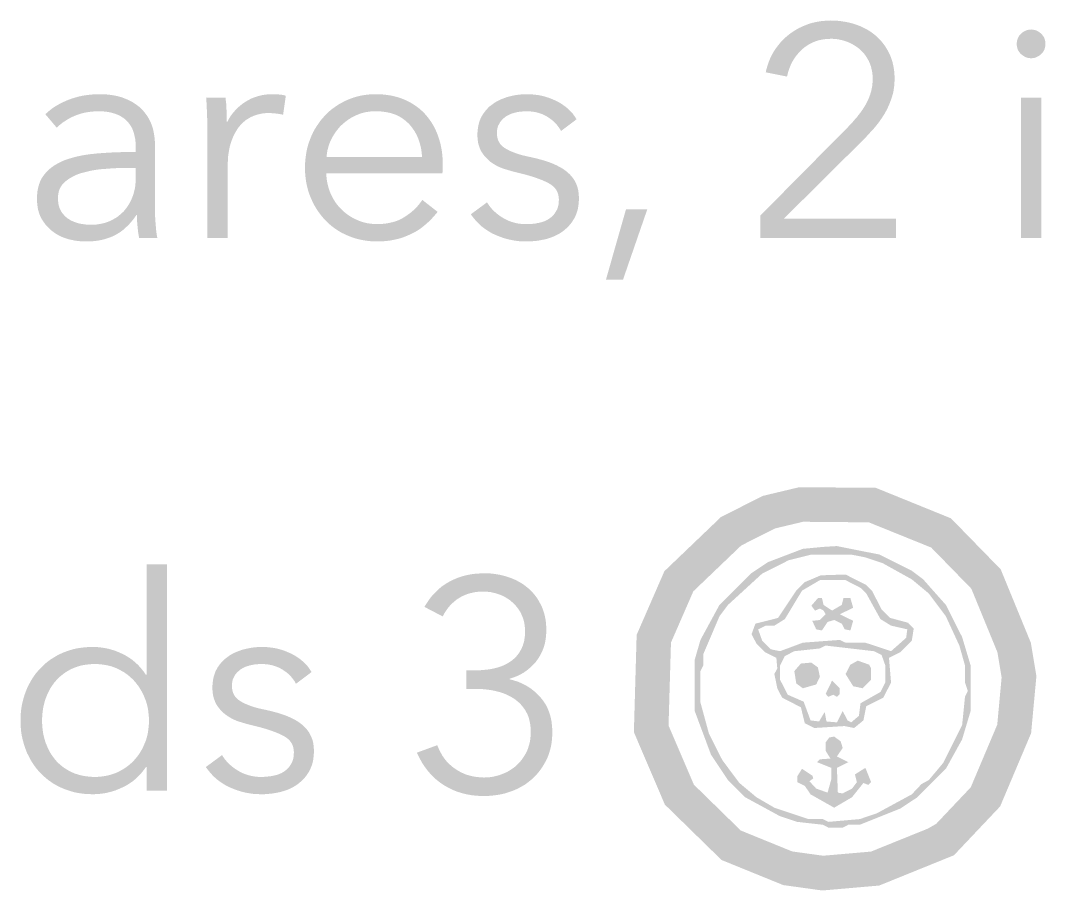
# Model space of a CAD drawing. Header units: millimetres. Extents: x 4 to 66.9, y 4 to 45.8.
# Drawn here: x 21.09 to 29.99, y 26.93 to 34.49 of the extents above; entities that cross this region are included whole.
import ezdxf

# ---------------------------------------------------------------- set-up
doc = ezdxf.new("R2010")
doc.units = ezdxf.units.MM
doc.layers.add('RASTER', color=7, linetype='Continuous')

msp = doc.modelspace()

# ---------------------------------------------------------------- hatches: boundary and pattern name
at = {"layer": 'RASTER'}
for points in [[(28.692, 32.6), (27.515, 32.6), (27.515, 32.795), (28.269, 33.557), (28.279, 33.567), (28.289, 33.578), (28.3, 33.589), (28.31, 33.6), (28.32, 33.611), (28.33, 33.623), (28.34, 33.635), (28.351, 33.646), (28.36, 33.659), (28.37, 33.671), (28.379, 33.683), (28.389, 33.696), (28.397, 33.708), (28.406, 33.721), (28.414, 33.734), (28.422, 33.747), (28.43, 33.76), (28.437, 33.773), (28.444, 33.787), (28.45, 33.8), (28.456, 33.814), (28.461, 33.828), (28.467, 33.843), (28.471, 33.857), (28.476, 33.872), (28.479, 33.887), (28.482, 33.902), (28.485, 33.917), (28.487, 33.932), (28.488, 33.947), (28.489, 33.962), (28.49, 33.978), (28.489, 33.998), (28.488, 34.017), (28.486, 34.036), (28.482, 34.055), (28.478, 34.073), (28.474, 34.09), (28.468, 34.107), (28.461, 34.124), (28.454, 34.14), (28.445, 34.155), (28.436, 34.17), (28.427, 34.184), (28.417, 34.197), (28.406, 34.21), (28.394, 34.222), (28.382, 34.234), (28.369, 34.245), (28.355, 34.256), (28.341, 34.265), (28.327, 34.274), (28.312, 34.283), (28.297, 34.291), (28.281, 34.298), (28.265, 34.304), (28.248, 34.31), (28.231, 34.315), (28.214, 34.319), (28.197, 34.323), (28.179, 34.326), (28.162, 34.327), (28.144, 34.329), (28.126, 34.329), (28.089, 34.328), (28.054, 34.323), (28.021, 34.316), (27.989, 34.306), (27.959, 34.293), (27.93, 34.277), (27.902, 34.258), (27.876, 34.237), (27.852, 34.213), (27.83, 34.187), (27.81, 34.16), (27.793, 34.132), (27.778, 34.102), (27.765, 34.07), (27.754, 34.036), (27.746, 34.001), (27.561, 34.038), (27.566, 34.062), (27.573, 34.085), (27.58, 34.108), (27.588, 34.131), (27.597, 34.153), (27.607, 34.175), (27.618, 34.196), (27.63, 34.217), (27.643, 34.238), (27.657, 34.257), (27.672, 34.276), (27.687, 34.295), (27.703, 34.312), (27.72, 34.329), (27.737, 34.345), (27.755, 34.36), (27.774, 34.375), (27.793, 34.388), (27.813, 34.401), (27.834, 34.414), (27.855, 34.425), (27.877, 34.435), (27.9, 34.445), (27.923, 34.454), (27.946, 34.462), (27.971, 34.469), (27.995, 34.474), (28.02, 34.479), (28.046, 34.483), (28.072, 34.485), (28.099, 34.487), (28.126, 34.488), (28.153, 34.487), (28.181, 34.486), (28.208, 34.483), (28.234, 34.479), (28.261, 34.475), (28.287, 34.469), (28.312, 34.463), (28.338, 34.455), (28.362, 34.446), (28.386, 34.437), (28.409, 34.426), (28.431, 34.415), (28.453, 34.402), (28.474, 34.389), (28.494, 34.374), (28.513, 34.359), (28.531, 34.342), (28.549, 34.325), (28.565, 34.307), (28.581, 34.287), (28.596, 34.267), (28.609, 34.246), (28.622, 34.224), (28.634, 34.2), (28.645, 34.176), (28.654, 34.151), (28.662, 34.125), (28.668, 34.098), (28.673, 34.07), (28.677, 34.041), (28.679, 34.011), (28.679, 33.981), (28.679, 33.959), (28.678, 33.937), (28.676, 33.916), (28.673, 33.895), (28.67, 33.875), (28.666, 33.855), (28.66, 33.836), (28.655, 33.817), (28.648, 33.798), (28.641, 33.78), (28.634, 33.761), (28.626, 33.743), (28.618, 33.726), (28.609, 33.708), (28.6, 33.691), (28.59, 33.674), (28.579, 33.657), (28.569, 33.64), (28.557, 33.624), (28.546, 33.608), (28.534, 33.592), (28.521, 33.576), (28.508, 33.56), (28.495, 33.545), (28.481, 33.53), (28.467, 33.515), (28.453, 33.499), (28.439, 33.484), (28.425, 33.469), (28.41, 33.454), (28.395, 33.439), (28.38, 33.424), (27.717, 32.766), (28.692, 32.766)], [(22.712, 33.549), (22.712, 33.562), (22.712, 33.575), (22.712, 33.59), (22.712, 33.606), (22.711, 33.622), (22.711, 33.639), (22.71, 33.657), (22.71, 33.676), (22.709, 33.696), (22.708, 33.714), (22.707, 33.733), (22.707, 33.751), (22.706, 33.768), (22.704, 33.785), (22.703, 33.801), (22.702, 33.817), (22.871, 33.817), (22.872, 33.804), (22.873, 33.791), (22.875, 33.778), (22.876, 33.765), (22.876, 33.751), (22.877, 33.737), (22.878, 33.722), (22.879, 33.708), (22.879, 33.693), (22.88, 33.679), (22.88, 33.666), (22.881, 33.653), (22.881, 33.641), (22.881, 33.63), (22.881, 33.619), (22.881, 33.609), (22.887, 33.609), (22.9, 33.635), (22.916, 33.66), (22.933, 33.683), (22.952, 33.705), (22.972, 33.726), (22.994, 33.746), (23.017, 33.764), (23.043, 33.782), (23.069, 33.797), (23.096, 33.811), (23.124, 33.822), (23.153, 33.831), (23.183, 33.839), (23.213, 33.844), (23.245, 33.847), (23.277, 33.848), (23.285, 33.848), (23.293, 33.848), (23.301, 33.848), (23.309, 33.847), (23.316, 33.847), (23.324, 33.847), (23.331, 33.846), (23.338, 33.845), (23.345, 33.845), (23.351, 33.844), (23.358, 33.843), (23.365, 33.842), (23.372, 33.84), (23.379, 33.839), (23.386, 33.837), (23.394, 33.835), (23.37, 33.669), (23.366, 33.67), (23.361, 33.671), (23.356, 33.673), (23.349, 33.674), (23.343, 33.675), (23.335, 33.676), (23.327, 33.678), (23.318, 33.679), (23.309, 33.68), (23.3, 33.681), (23.291, 33.682), (23.282, 33.683), (23.273, 33.683), (23.264, 33.684), (23.255, 33.684), (23.245, 33.684), (23.228, 33.684), (23.211, 33.683), (23.193, 33.681), (23.177, 33.678), (23.16, 33.674), (23.143, 33.67), (23.127, 33.664), (23.11, 33.658), (23.094, 33.651), (23.079, 33.643), (23.064, 33.634), (23.049, 33.625), (23.036, 33.614), (23.022, 33.602), (23.009, 33.59), (22.997, 33.576), (22.985, 33.562), (22.974, 33.546), (22.964, 33.53), (22.954, 33.513), (22.944, 33.494), (22.935, 33.475), (22.927, 33.455), (22.919, 33.433), (22.912, 33.411), (22.906, 33.388), (22.901, 33.363), (22.897, 33.337), (22.893, 33.311), (22.891, 33.283), (22.89, 33.254), (22.889, 33.224), (22.889, 32.6), (22.712, 32.6), (22.712, 33.549)], [(25.783, 33.528), (25.773, 33.547), (25.761, 33.564), (25.748, 33.581), (25.734, 33.597), (25.719, 33.612), (25.702, 33.626), (25.684, 33.639), (25.665, 33.652), (25.645, 33.663), (25.624, 33.673), (25.602, 33.681), (25.58, 33.688), (25.557, 33.693), (25.533, 33.697), (25.509, 33.699), (25.484, 33.7), (25.472, 33.7), (25.461, 33.699), (25.449, 33.698), (25.437, 33.697), (25.426, 33.696), (25.414, 33.694), (25.402, 33.692), (25.39, 33.689), (25.379, 33.687), (25.368, 33.683), (25.357, 33.68), (25.346, 33.676), (25.336, 33.671), (25.326, 33.666), (25.316, 33.661), (25.307, 33.656), (25.298, 33.65), (25.29, 33.643), (25.282, 33.636), (25.274, 33.629), (25.267, 33.621), (25.261, 33.613), (25.254, 33.605), (25.249, 33.596), (25.244, 33.586), (25.239, 33.577), (25.235, 33.567), (25.232, 33.556), (25.23, 33.545), (25.228, 33.534), (25.227, 33.522), (25.227, 33.51), (25.228, 33.489), (25.231, 33.47), (25.236, 33.451), (25.244, 33.434), (25.254, 33.418), (25.266, 33.404), (25.28, 33.391), (25.297, 33.379), (25.316, 33.368), (25.337, 33.357), (25.361, 33.347), (25.387, 33.337), (25.416, 33.327), (25.447, 33.318), (25.481, 33.31), (25.518, 33.302), (25.57, 33.29), (25.619, 33.277), (25.664, 33.263), (25.705, 33.248), (25.743, 33.231), (25.778, 33.213), (25.809, 33.194), (25.836, 33.173), (25.86, 33.151), (25.881, 33.127), (25.899, 33.102), (25.913, 33.074), (25.925, 33.045), (25.933, 33.014), (25.937, 32.981), (25.939, 32.946), (25.938, 32.92), (25.936, 32.896), (25.933, 32.872), (25.929, 32.85), (25.923, 32.828), (25.916, 32.808), (25.908, 32.789), (25.899, 32.77), (25.888, 32.753), (25.877, 32.736), (25.865, 32.72), (25.852, 32.705), (25.839, 32.691), (25.824, 32.678), (25.809, 32.665), (25.793, 32.653), (25.777, 32.642), (25.76, 32.632), (25.742, 32.623), (25.724, 32.614), (25.706, 32.607), (25.686, 32.6), (25.667, 32.594), (25.647, 32.588), (25.626, 32.584), (25.605, 32.58), (25.585, 32.576), (25.564, 32.574), (25.544, 32.572), (25.523, 32.57), (25.502, 32.569), (25.481, 32.569), (25.447, 32.57), (25.413, 32.572), (25.379, 32.577), (25.346, 32.583), (25.312, 32.591), (25.279, 32.601), (25.246, 32.613), (25.214, 32.626), (25.182, 32.641), (25.152, 32.659), (25.123, 32.678), (25.095, 32.699), (25.069, 32.723), (25.045, 32.748), (25.022, 32.776), (25, 32.805), (25.141, 32.909), (25.153, 32.89), (25.167, 32.871), (25.182, 32.853), (25.199, 32.835), (25.217, 32.819), (25.236, 32.803), (25.257, 32.788), (25.279, 32.774), (25.302, 32.761), (25.325, 32.75), (25.349, 32.741), (25.374, 32.733), (25.399, 32.727), (25.425, 32.723), (25.452, 32.72), (25.479, 32.72), (25.493, 32.72), (25.507, 32.72), (25.521, 32.721), (25.535, 32.722), (25.548, 32.724), (25.562, 32.725), (25.575, 32.728), (25.588, 32.73), (25.601, 32.733), (25.613, 32.736), (25.625, 32.74), (25.637, 32.744), (25.648, 32.749), (25.659, 32.754), (25.669, 32.76), (25.679, 32.766), (25.689, 32.773), (25.698, 32.78), (25.706, 32.788), (25.714, 32.796), (25.722, 32.804), (25.729, 32.813), (25.735, 32.823), (25.741, 32.833), (25.747, 32.843), (25.752, 32.854), (25.756, 32.866), (25.759, 32.878), (25.762, 32.891), (25.763, 32.904), (25.764, 32.918), (25.765, 32.933), (25.763, 32.956), (25.759, 32.978), (25.752, 32.998), (25.742, 33.017), (25.729, 33.034), (25.713, 33.05), (25.694, 33.064), (25.673, 33.077), (25.648, 33.089), (25.621, 33.101), (25.592, 33.112), (25.56, 33.124), (25.525, 33.135), (25.488, 33.146), (25.448, 33.156), (25.406, 33.167), (25.392, 33.17), (25.378, 33.174), (25.364, 33.177), (25.35, 33.181), (25.335, 33.186), (25.32, 33.19), (25.305, 33.195), (25.29, 33.199), (25.275, 33.204), (25.26, 33.21), (25.246, 33.216), (25.231, 33.223), (25.217, 33.231), (25.204, 33.239), (25.19, 33.247), (25.177, 33.256), (25.164, 33.266), (25.152, 33.277), (25.141, 33.288), (25.13, 33.299), (25.119, 33.311), (25.109, 33.324), (25.1, 33.337), (25.091, 33.351), (25.083, 33.366), (25.077, 33.382), (25.071, 33.398), (25.066, 33.416), (25.062, 33.434), (25.06, 33.453), (25.058, 33.473), (25.058, 33.494), (25.058, 33.517), (25.06, 33.539), (25.063, 33.561), (25.067, 33.581), (25.072, 33.601), (25.078, 33.619), (25.085, 33.637), (25.094, 33.654), (25.103, 33.671), (25.114, 33.686), (25.125, 33.701), (25.137, 33.715), (25.149, 33.728), (25.162, 33.741), (25.177, 33.752), (25.192, 33.763), (25.207, 33.774), (25.223, 33.784), (25.24, 33.793), (25.257, 33.801), (25.274, 33.808), (25.293, 33.815), (25.311, 33.822), (25.331, 33.827), (25.35, 33.832), (25.37, 33.836), (25.39, 33.84), (25.41, 33.843), (25.43, 33.845), (25.451, 33.847), (25.471, 33.848), (25.492, 33.848), (25.524, 33.847), (25.555, 33.844), (25.586, 33.84), (25.617, 33.834), (25.648, 33.826), (25.679, 33.816), (25.709, 33.804), (25.739, 33.791), (25.768, 33.776), (25.795, 33.759), (25.82, 33.741), (25.843, 33.722), (25.865, 33.701), (25.885, 33.679), (25.902, 33.655), (25.918, 33.63)], [(26.321, 32.236), (26.173, 32.236), (26.347, 32.847), (26.532, 32.847)], [(24.961, 28.845), (25.042, 28.845), (25.064, 28.845), (25.086, 28.846), (25.107, 28.848), (25.128, 28.85), (25.148, 28.852), (25.169, 28.855), (25.189, 28.859), (25.208, 28.863), (25.228, 28.868), (25.246, 28.874), (25.264, 28.88), (25.282, 28.887), (25.298, 28.895), (25.314, 28.903), (25.33, 28.912), (25.345, 28.922), (25.359, 28.932), (25.373, 28.944), (25.385, 28.956), (25.397, 28.968), (25.408, 28.982), (25.419, 28.996), (25.428, 29.011), (25.437, 29.027), (25.445, 29.044), (25.452, 29.061), (25.458, 29.08), (25.463, 29.099), (25.466, 29.119), (25.469, 29.139), (25.47, 29.161), (25.471, 29.183), (25.471, 29.202), (25.469, 29.221), (25.467, 29.24), (25.464, 29.258), (25.46, 29.275), (25.455, 29.292), (25.449, 29.309), (25.442, 29.325), (25.435, 29.341), (25.427, 29.356), (25.418, 29.37), (25.408, 29.384), (25.398, 29.397), (25.387, 29.41), (25.375, 29.422), (25.363, 29.434), (25.35, 29.445), (25.337, 29.456), (25.323, 29.465), (25.309, 29.474), (25.294, 29.483), (25.278, 29.491), (25.262, 29.498), (25.246, 29.504), (25.229, 29.51), (25.213, 29.515), (25.195, 29.519), (25.178, 29.523), (25.161, 29.526), (25.143, 29.527), (25.125, 29.529), (25.107, 29.529), (25.078, 29.528), (25.05, 29.526), (25.023, 29.521), (24.997, 29.515), (24.971, 29.508), (24.947, 29.498), (24.923, 29.487), (24.9, 29.474), (24.878, 29.46), (24.858, 29.444), (24.838, 29.426), (24.819, 29.407), (24.802, 29.386), (24.785, 29.363), (24.77, 29.339), (24.756, 29.313), (24.597, 29.396), (24.62, 29.432), (24.643, 29.466), (24.668, 29.497), (24.695, 29.525), (24.723, 29.552), (24.752, 29.576), (24.783, 29.597), (24.816, 29.616), (24.85, 29.633), (24.884, 29.647), (24.92, 29.66), (24.958, 29.67), (24.996, 29.678), (25.035, 29.683), (25.076, 29.686), (25.117, 29.688), (25.145, 29.687), (25.171, 29.686), (25.198, 29.683), (25.224, 29.679), (25.249, 29.675), (25.275, 29.669), (25.3, 29.663), (25.324, 29.655), (25.348, 29.647), (25.371, 29.637), (25.394, 29.627), (25.416, 29.615), (25.437, 29.603), (25.457, 29.59), (25.477, 29.575), (25.496, 29.56), (25.514, 29.544), (25.531, 29.527), (25.547, 29.509), (25.562, 29.49), (25.576, 29.471), (25.589, 29.45), (25.601, 29.428), (25.613, 29.405), (25.623, 29.382), (25.631, 29.358), (25.639, 29.332), (25.645, 29.306), (25.65, 29.279), (25.653, 29.252), (25.655, 29.223), (25.656, 29.194), (25.654, 29.153), (25.65, 29.115), (25.643, 29.078), (25.633, 29.043), (25.62, 29.01), (25.604, 28.978), (25.586, 28.948), (25.565, 28.919), (25.541, 28.893), (25.516, 28.869), (25.49, 28.847), (25.462, 28.827), (25.433, 28.81), (25.402, 28.795), (25.37, 28.783), (25.336, 28.772), (25.336, 28.767), (25.375, 28.757), (25.412, 28.745), (25.447, 28.73), (25.481, 28.712), (25.514, 28.692), (25.544, 28.669), (25.574, 28.643), (25.601, 28.615), (25.626, 28.584), (25.648, 28.552), (25.666, 28.517), (25.681, 28.48), (25.693, 28.44), (25.701, 28.399), (25.706, 28.355), (25.708, 28.31), (25.707, 28.277), (25.705, 28.245), (25.701, 28.214), (25.696, 28.184), (25.689, 28.156), (25.681, 28.128), (25.671, 28.1), (25.66, 28.074), (25.647, 28.049), (25.633, 28.025), (25.619, 28.002), (25.603, 27.979), (25.587, 27.958), (25.569, 27.938), (25.55, 27.918), (25.531, 27.9), (25.51, 27.883), (25.489, 27.866), (25.467, 27.851), (25.443, 27.837), (25.419, 27.824), (25.395, 27.812), (25.369, 27.801), (25.342, 27.791), (25.315, 27.782), (25.288, 27.774), (25.26, 27.768), (25.231, 27.763), (25.203, 27.759), (25.174, 27.756), (25.145, 27.754), (25.115, 27.753), (25.065, 27.755), (25.017, 27.759), (24.97, 27.767), (24.925, 27.778), (24.882, 27.791), (24.84, 27.808), (24.8, 27.828), (24.761, 27.851), (24.725, 27.876), (24.69, 27.905), (24.658, 27.936), (24.629, 27.969), (24.601, 28.006), (24.576, 28.044), (24.553, 28.086), (24.532, 28.13), (24.709, 28.195), (24.722, 28.163), (24.737, 28.133), (24.753, 28.104), (24.772, 28.077), (24.792, 28.052), (24.815, 28.029), (24.839, 28.008), (24.865, 27.989), (24.893, 27.971), (24.922, 27.956), (24.951, 27.943), (24.982, 27.933), (25.014, 27.925), (25.047, 27.919), (25.08, 27.916), (25.115, 27.914), (25.134, 27.915), (25.154, 27.916), (25.173, 27.918), (25.192, 27.921), (25.211, 27.925), (25.23, 27.93), (25.248, 27.935), (25.267, 27.942), (25.285, 27.949), (25.303, 27.957), (25.32, 27.965), (25.336, 27.975), (25.352, 27.985), (25.368, 27.996), (25.383, 28.007), (25.397, 28.02), (25.411, 28.033), (25.423, 28.046), (25.436, 28.061), (25.447, 28.076), (25.458, 28.092), (25.468, 28.108), (25.478, 28.125), (25.487, 28.143), (25.495, 28.162), (25.501, 28.181), (25.507, 28.201), (25.512, 28.221), (25.516, 28.242), (25.518, 28.264), (25.52, 28.287), (25.52, 28.31), (25.52, 28.335), (25.518, 28.36), (25.515, 28.383), (25.51, 28.405), (25.505, 28.427), (25.498, 28.447), (25.49, 28.467), (25.48, 28.485), (25.47, 28.503), (25.458, 28.519), (25.446, 28.535), (25.433, 28.55), (25.419, 28.564), (25.404, 28.577), (25.389, 28.589), (25.372, 28.601), (25.355, 28.611), (25.337, 28.621), (25.319, 28.63), (25.3, 28.639), (25.281, 28.646), (25.261, 28.653), (25.24, 28.659), (25.219, 28.664), (25.197, 28.669), (25.176, 28.673), (25.154, 28.676), (25.132, 28.679), (25.11, 28.681), (25.087, 28.683), (25.065, 28.684), (25.042, 28.684), (24.961, 28.684)], [(23.482, 28.728), (23.472, 28.747), (23.46, 28.764), (23.447, 28.781), (23.433, 28.797), (23.418, 28.812), (23.401, 28.826), (23.383, 28.839), (23.364, 28.852), (23.344, 28.863), (23.323, 28.873), (23.301, 28.881), (23.279, 28.888), (23.256, 28.893), (23.232, 28.897), (23.208, 28.899), (23.183, 28.9), (23.171, 28.9), (23.16, 28.899), (23.148, 28.898), (23.136, 28.897), (23.124, 28.896), (23.113, 28.894), (23.101, 28.892), (23.089, 28.889), (23.078, 28.887), (23.067, 28.883), (23.056, 28.88), (23.045, 28.876), (23.035, 28.871), (23.025, 28.866), (23.015, 28.861), (23.006, 28.856), (22.997, 28.85), (22.989, 28.843), (22.981, 28.836), (22.973, 28.829), (22.966, 28.821), (22.96, 28.813), (22.953, 28.805), (22.948, 28.796), (22.943, 28.786), (22.938, 28.777), (22.934, 28.767), (22.931, 28.756), (22.929, 28.745), (22.927, 28.734), (22.926, 28.722), (22.926, 28.71), (22.927, 28.689), (22.93, 28.67), (22.935, 28.651), (22.943, 28.634), (22.953, 28.618), (22.965, 28.604), (22.979, 28.591), (22.996, 28.579), (23.015, 28.568), (23.036, 28.557), (23.06, 28.547), (23.086, 28.537), (23.115, 28.527), (23.146, 28.518), (23.18, 28.51), (23.217, 28.502), (23.269, 28.49), (23.318, 28.477), (23.363, 28.463), (23.404, 28.448), (23.442, 28.431), (23.477, 28.413), (23.508, 28.394), (23.535, 28.373), (23.559, 28.351), (23.58, 28.327), (23.598, 28.302), (23.612, 28.274), (23.624, 28.245), (23.632, 28.214), (23.636, 28.181), (23.638, 28.146), (23.637, 28.12), (23.635, 28.096), (23.632, 28.072), (23.628, 28.05), (23.622, 28.028), (23.615, 28.008), (23.607, 27.989), (23.598, 27.97), (23.587, 27.953), (23.576, 27.936), (23.564, 27.92), (23.551, 27.905), (23.538, 27.891), (23.523, 27.878), (23.508, 27.865), (23.492, 27.853), (23.476, 27.842), (23.459, 27.832), (23.441, 27.823), (23.423, 27.814), (23.405, 27.807), (23.385, 27.8), (23.366, 27.794), (23.346, 27.788), (23.325, 27.784), (23.304, 27.78), (23.284, 27.776), (23.263, 27.774), (23.243, 27.772), (23.222, 27.77), (23.201, 27.769), (23.18, 27.769), (23.146, 27.77), (23.112, 27.772), (23.078, 27.777), (23.045, 27.783), (23.011, 27.791), (22.978, 27.801), (22.945, 27.813), (22.913, 27.826), (22.881, 27.841), (22.851, 27.859), (22.822, 27.878), (22.794, 27.899), (22.768, 27.923), (22.744, 27.948), (22.721, 27.976), (22.699, 28.005), (22.84, 28.109), (22.852, 28.09), (22.866, 28.071), (22.881, 28.053), (22.898, 28.035), (22.916, 28.019), (22.935, 28.003), (22.956, 27.988), (22.978, 27.974), (23.001, 27.961), (23.024, 27.95), (23.048, 27.941), (23.073, 27.933), (23.098, 27.927), (23.124, 27.923), (23.151, 27.92), (23.178, 27.92), (23.192, 27.92), (23.206, 27.92), (23.22, 27.921), (23.234, 27.922), (23.247, 27.924), (23.261, 27.925), (23.274, 27.928), (23.287, 27.93), (23.3, 27.933), (23.312, 27.936), (23.324, 27.94), (23.336, 27.944), (23.347, 27.949), (23.358, 27.954), (23.368, 27.96), (23.378, 27.966), (23.388, 27.973), (23.397, 27.98), (23.405, 27.988), (23.413, 27.996), (23.421, 28.004), (23.428, 28.013), (23.434, 28.023), (23.44, 28.033), (23.446, 28.043), (23.451, 28.054), (23.455, 28.066), (23.458, 28.078), (23.461, 28.091), (23.462, 28.104), (23.463, 28.118), (23.464, 28.133), (23.462, 28.156), (23.458, 28.178), (23.451, 28.198), (23.441, 28.217), (23.428, 28.234), (23.412, 28.25), (23.393, 28.264), (23.372, 28.277), (23.347, 28.289), (23.32, 28.301), (23.291, 28.312), (23.259, 28.324), (23.224, 28.335), (23.187, 28.346), (23.147, 28.356), (23.105, 28.367), (23.091, 28.37), (23.077, 28.374), (23.063, 28.377), (23.049, 28.381), (23.034, 28.386), (23.019, 28.39), (23.004, 28.395), (22.989, 28.399), (22.974, 28.404), (22.959, 28.41), (22.945, 28.416), (22.93, 28.423), (22.916, 28.431), (22.903, 28.439), (22.889, 28.447), (22.876, 28.457), (22.863, 28.466), (22.851, 28.477), (22.84, 28.488), (22.829, 28.499), (22.818, 28.511), (22.808, 28.524), (22.799, 28.537), (22.79, 28.551), (22.782, 28.566), (22.776, 28.582), (22.77, 28.598), (22.765, 28.616), (22.761, 28.634), (22.759, 28.653), (22.757, 28.673), (22.757, 28.694), (22.757, 28.717), (22.759, 28.739), (22.762, 28.761), (22.766, 28.781), (22.771, 28.801), (22.777, 28.819), (22.784, 28.837), (22.793, 28.854), (22.802, 28.871), (22.813, 28.886), (22.824, 28.901), (22.836, 28.915), (22.848, 28.928), (22.861, 28.941), (22.876, 28.952), (22.891, 28.963), (22.906, 28.974), (22.922, 28.984), (22.939, 28.993), (22.956, 29.001), (22.973, 29.008), (22.992, 29.015), (23.01, 29.022), (23.03, 29.027), (23.049, 29.032), (23.069, 29.036), (23.089, 29.04), (23.109, 29.043), (23.129, 29.045), (23.15, 29.047), (23.17, 29.048), (23.191, 29.048), (23.223, 29.047), (23.254, 29.044), (23.285, 29.04), (23.316, 29.034), (23.347, 29.026), (23.378, 29.016), (23.408, 29.004), (23.438, 28.991), (23.467, 28.976), (23.494, 28.959), (23.519, 28.941), (23.542, 28.922), (23.564, 28.901), (23.584, 28.879), (23.601, 28.855), (23.617, 28.83)]]:
    msp.add_hatch(color=7, dxfattribs=at).paths.add_polyline_path(points)
h = msp.add_hatch(color=7, dxfattribs=at)
h.paths.add_polyline_path([(29.953, 32.6), (29.777, 32.6), (29.777, 33.817), (29.953, 33.817)])
h.paths.add_polyline_path([(29.99, 34.285), (29.989, 34.271), (29.987, 34.259), (29.984, 34.247), (29.98, 34.235), (29.975, 34.224), (29.968, 34.214), (29.96, 34.204), (29.951, 34.195), (29.941, 34.187), (29.931, 34.18), (29.92, 34.174), (29.91, 34.169), (29.899, 34.165), (29.888, 34.162), (29.877, 34.161), (29.865, 34.16), (29.853, 34.161), (29.842, 34.162), (29.831, 34.165), (29.82, 34.169), (29.81, 34.174), (29.799, 34.18), (29.789, 34.187), (29.779, 34.195), (29.77, 34.204), (29.762, 34.214), (29.755, 34.224), (29.75, 34.235), (29.746, 34.247), (29.743, 34.259), (29.741, 34.271), (29.74, 34.285), (29.741, 34.298), (29.743, 34.311), (29.746, 34.323), (29.75, 34.335), (29.755, 34.345), (29.762, 34.356), (29.77, 34.365), (29.779, 34.375), (29.789, 34.383), (29.799, 34.39), (29.81, 34.396), (29.82, 34.401), (29.831, 34.405), (29.842, 34.407), (29.853, 34.409), (29.865, 34.41), (29.877, 34.409), (29.888, 34.407), (29.899, 34.405), (29.91, 34.401), (29.92, 34.396), (29.931, 34.39), (29.941, 34.383), (29.951, 34.375), (29.96, 34.365), (29.968, 34.356), (29.975, 34.345), (29.98, 34.335), (29.984, 34.323), (29.987, 34.311), (29.989, 34.298), (29.99, 34.285)])
h = msp.add_hatch(color=7, dxfattribs=at)
h.paths.add_polyline_path([(22.091, 33.385), (22.09, 33.424), (22.086, 33.459), (22.079, 33.493), (22.07, 33.524), (22.059, 33.552), (22.044, 33.578), (22.027, 33.601), (22.008, 33.622), (21.986, 33.64), (21.961, 33.656), (21.935, 33.669), (21.906, 33.68), (21.874, 33.689), (21.841, 33.695), (21.804, 33.699), (21.766, 33.7), (21.739, 33.699), (21.712, 33.697), (21.686, 33.694), (21.661, 33.69), (21.636, 33.685), (21.611, 33.678), (21.587, 33.67), (21.563, 33.661), (21.54, 33.651), (21.518, 33.64), (21.497, 33.628), (21.477, 33.615), (21.457, 33.602), (21.439, 33.588), (21.421, 33.573), (21.405, 33.557), (21.306, 33.674), (21.325, 33.692), (21.347, 33.71), (21.369, 33.727), (21.393, 33.743), (21.419, 33.758), (21.446, 33.772), (21.475, 33.786), (21.505, 33.799), (21.536, 33.81), (21.568, 33.82), (21.602, 33.829), (21.636, 33.836), (21.672, 33.841), (21.708, 33.845), (21.746, 33.847), (21.784, 33.848), (21.809, 33.848), (21.833, 33.846), (21.856, 33.844), (21.88, 33.841), (21.903, 33.837), (21.925, 33.833), (21.947, 33.827), (21.969, 33.821), (21.99, 33.813), (22.01, 33.805), (22.03, 33.796), (22.049, 33.787), (22.068, 33.776), (22.086, 33.764), (22.103, 33.752), (22.12, 33.739), (22.135, 33.725), (22.15, 33.71), (22.164, 33.694), (22.177, 33.677), (22.19, 33.659), (22.201, 33.641), (22.211, 33.621), (22.221, 33.601), (22.23, 33.58), (22.237, 33.558), (22.243, 33.535), (22.248, 33.511), (22.252, 33.486), (22.255, 33.46), (22.257, 33.434), (22.257, 33.406), (22.257, 32.873), (22.257, 32.855), (22.258, 32.838), (22.258, 32.82), (22.259, 32.802), (22.259, 32.783), (22.26, 32.765), (22.261, 32.746), (22.263, 32.727), (22.264, 32.709), (22.266, 32.691), (22.267, 32.674), (22.269, 32.658), (22.271, 32.642), (22.273, 32.627), (22.276, 32.613), (22.278, 32.6), (22.12, 32.6), (22.118, 32.611), (22.116, 32.623), (22.114, 32.634), (22.112, 32.646), (22.111, 32.658), (22.109, 32.671), (22.108, 32.683), (22.107, 32.696), (22.105, 32.709), (22.104, 32.722), (22.103, 32.735), (22.103, 32.748), (22.102, 32.76), (22.102, 32.773), (22.101, 32.785), (22.101, 32.798), (22.096, 32.798), (22.075, 32.768), (22.053, 32.741), (22.031, 32.716), (22.007, 32.693), (21.984, 32.672), (21.959, 32.653), (21.934, 32.637), (21.908, 32.622), (21.881, 32.61), (21.852, 32.599), (21.823, 32.59), (21.792, 32.582), (21.759, 32.576), (21.726, 32.572), (21.691, 32.57), (21.654, 32.569), (21.637, 32.569), (21.619, 32.57), (21.601, 32.572), (21.583, 32.574), (21.565, 32.576), (21.547, 32.58), (21.528, 32.584), (21.51, 32.588), (21.492, 32.594), (21.474, 32.6), (21.456, 32.606), (21.439, 32.614), (21.422, 32.622), (21.406, 32.631), (21.39, 32.641), (21.375, 32.652), (21.36, 32.663), (21.345, 32.676), (21.332, 32.689), (21.319, 32.703), (21.306, 32.717), (21.295, 32.733), (21.284, 32.749), (21.273, 32.766), (21.264, 32.784), (21.256, 32.803), (21.249, 32.823), (21.243, 32.844), (21.239, 32.866), (21.236, 32.889), (21.234, 32.913), (21.233, 32.938), (21.234, 32.972), (21.237, 33.005), (21.243, 33.035), (21.251, 33.064), (21.261, 33.091), (21.273, 33.116), (21.288, 33.139), (21.305, 33.16), (21.323, 33.18), (21.343, 33.199), (21.365, 33.216), (21.388, 33.232), (21.413, 33.246), (21.439, 33.26), (21.466, 33.272), (21.496, 33.283), (21.526, 33.292), (21.558, 33.301), (21.59, 33.309), (21.624, 33.316), (21.659, 33.322), (21.695, 33.327), (21.732, 33.331), (21.77, 33.335), (21.809, 33.337), (21.848, 33.34), (21.888, 33.342), (21.928, 33.343), (21.968, 33.345), (22.009, 33.345), (22.05, 33.346), (22.091, 33.346)])
h.paths.add_polyline_path([(22.039, 33.208), (22.012, 33.208), (21.984, 33.208), (21.957, 33.207), (21.929, 33.206), (21.902, 33.205), (21.874, 33.203), (21.847, 33.201), (21.819, 33.199), (21.792, 33.197), (21.765, 33.194), (21.739, 33.19), (21.714, 33.186), (21.689, 33.181), (21.665, 33.175), (21.642, 33.169), (21.619, 33.163), (21.597, 33.156), (21.576, 33.148), (21.556, 33.139), (21.538, 33.129), (21.52, 33.119), (21.503, 33.108), (21.487, 33.096), (21.472, 33.084), (21.459, 33.07), (21.447, 33.055), (21.437, 33.04), (21.429, 33.023), (21.423, 33.005), (21.419, 32.987), (21.416, 32.967), (21.415, 32.946), (21.415, 32.93), (21.417, 32.915), (21.418, 32.9), (21.421, 32.886), (21.425, 32.873), (21.429, 32.86), (21.434, 32.848), (21.44, 32.837), (21.446, 32.826), (21.453, 32.816), (21.461, 32.806), (21.469, 32.797), (21.477, 32.788), (21.486, 32.78), (21.496, 32.772), (21.506, 32.765), (21.517, 32.759), (21.527, 32.752), (21.538, 32.747), (21.55, 32.742), (21.562, 32.737), (21.574, 32.733), (21.586, 32.729), (21.598, 32.726), (21.611, 32.723), (21.624, 32.721), (21.637, 32.719), (21.649, 32.717), (21.662, 32.716), (21.675, 32.715), (21.688, 32.715), (21.701, 32.714), (21.724, 32.715), (21.747, 32.716), (21.768, 32.719), (21.789, 32.723), (21.81, 32.727), (21.83, 32.733), (21.849, 32.739), (21.867, 32.747), (21.885, 32.755), (21.902, 32.765), (21.919, 32.775), (21.934, 32.785), (21.949, 32.797), (21.963, 32.809), (21.977, 32.822), (21.99, 32.835), (22.002, 32.85), (22.013, 32.864), (22.023, 32.88), (22.033, 32.895), (22.042, 32.912), (22.051, 32.929), (22.058, 32.946), (22.065, 32.964), (22.071, 32.982), (22.076, 33.001), (22.081, 33.02), (22.085, 33.039), (22.087, 33.058), (22.089, 33.078), (22.091, 33.097), (22.091, 33.117), (22.091, 33.208)], flags=0)
h = msp.add_hatch(color=7, dxfattribs=at)
h.paths.add_polyline_path([(24.577, 33.302), (24.573, 33.344), (24.567, 33.384), (24.557, 33.422), (24.545, 33.459), (24.53, 33.494), (24.512, 33.526), (24.49, 33.558), (24.466, 33.587), (24.439, 33.613), (24.409, 33.636), (24.377, 33.656), (24.342, 33.672), (24.304, 33.684), (24.263, 33.693), (24.22, 33.698), (24.174, 33.7), (24.152, 33.699), (24.13, 33.698), (24.109, 33.695), (24.088, 33.692), (24.068, 33.687), (24.048, 33.682), (24.029, 33.675), (24.01, 33.667), (23.991, 33.659), (23.973, 33.65), (23.956, 33.64), (23.939, 33.629), (23.923, 33.618), (23.907, 33.605), (23.892, 33.593), (23.877, 33.579), (23.863, 33.565), (23.85, 33.55), (23.838, 33.535), (23.826, 33.519), (23.815, 33.503), (23.805, 33.486), (23.795, 33.469), (23.786, 33.451), (23.778, 33.434), (23.771, 33.415), (23.765, 33.397), (23.76, 33.378), (23.755, 33.36), (23.752, 33.341), (23.749, 33.321), (23.747, 33.302)], flags=0)
h.paths.add_polyline_path([(24.756, 33.245), (24.756, 33.24), (24.756, 33.236), (24.756, 33.231), (24.756, 33.226), (24.756, 33.221), (24.756, 33.216), (24.756, 33.211), (24.756, 33.206), (24.756, 33.201), (24.756, 33.195), (24.756, 33.19), (24.755, 33.184), (24.755, 33.179), (24.755, 33.173), (24.754, 33.167), (24.753, 33.162), (23.745, 33.162), (23.746, 33.139), (23.748, 33.117), (23.751, 33.095), (23.755, 33.073), (23.76, 33.052), (23.766, 33.031), (23.773, 33.01), (23.781, 32.99), (23.79, 32.97), (23.8, 32.951), (23.81, 32.932), (23.821, 32.915), (23.833, 32.897), (23.846, 32.881), (23.86, 32.865), (23.875, 32.85), (23.89, 32.835), (23.906, 32.821), (23.922, 32.808), (23.94, 32.796), (23.957, 32.784), (23.976, 32.774), (23.995, 32.764), (24.015, 32.755), (24.035, 32.746), (24.056, 32.739), (24.077, 32.733), (24.099, 32.728), (24.121, 32.725), (24.143, 32.722), (24.166, 32.72), (24.189, 32.72), (24.223, 32.721), (24.256, 32.724), (24.287, 32.729), (24.318, 32.736), (24.347, 32.744), (24.375, 32.755), (24.401, 32.768), (24.427, 32.783), (24.451, 32.8), (24.474, 32.816), (24.495, 32.834), (24.515, 32.852), (24.533, 32.871), (24.55, 32.89), (24.565, 32.91), (24.579, 32.93), (24.712, 32.826), (24.684, 32.793), (24.656, 32.762), (24.627, 32.734), (24.597, 32.708), (24.567, 32.684), (24.536, 32.663), (24.504, 32.645), (24.471, 32.629), (24.438, 32.615), (24.404, 32.602), (24.37, 32.592), (24.335, 32.584), (24.3, 32.577), (24.263, 32.573), (24.227, 32.57), (24.189, 32.569), (24.156, 32.57), (24.123, 32.572), (24.091, 32.576), (24.059, 32.581), (24.028, 32.588), (23.997, 32.596), (23.968, 32.606), (23.938, 32.617), (23.91, 32.63), (23.882, 32.643), (23.856, 32.658), (23.831, 32.674), (23.806, 32.692), (23.783, 32.71), (23.761, 32.73), (23.739, 32.751), (23.719, 32.773), (23.7, 32.796), (23.682, 32.82), (23.665, 32.844), (23.649, 32.87), (23.634, 32.897), (23.621, 32.925), (23.608, 32.954), (23.597, 32.983), (23.587, 33.013), (23.579, 33.044), (23.572, 33.076), (23.567, 33.108), (23.563, 33.141), (23.561, 33.174), (23.56, 33.208), (23.561, 33.243), (23.563, 33.276), (23.567, 33.309), (23.572, 33.341), (23.578, 33.373), (23.586, 33.403), (23.596, 33.434), (23.607, 33.463), (23.619, 33.492), (23.632, 33.52), (23.647, 33.547), (23.663, 33.572), (23.68, 33.597), (23.697, 33.621), (23.717, 33.644), (23.737, 33.666), (23.758, 33.687), (23.78, 33.707), (23.803, 33.725), (23.827, 33.742), (23.852, 33.759), (23.878, 33.773), (23.904, 33.787), (23.932, 33.8), (23.96, 33.811), (23.989, 33.821), (24.018, 33.829), (24.048, 33.836), (24.079, 33.841), (24.11, 33.845), (24.141, 33.847), (24.174, 33.848), (24.209, 33.847), (24.243, 33.845), (24.276, 33.841), (24.308, 33.836), (24.339, 33.829), (24.369, 33.821), (24.398, 33.811), (24.426, 33.8), (24.453, 33.787), (24.478, 33.774), (24.503, 33.759), (24.526, 33.743), (24.548, 33.727), (24.569, 33.709), (24.589, 33.69), (24.608, 33.67), (24.625, 33.649), (24.642, 33.627), (24.657, 33.605), (24.672, 33.581), (24.685, 33.557), (24.697, 33.532), (24.708, 33.506), (24.718, 33.479), (24.727, 33.451), (24.735, 33.423), (24.741, 33.395), (24.747, 33.366), (24.751, 33.336), (24.754, 33.306), (24.755, 33.276), (24.756, 33.245)])
h = msp.add_hatch(color=7, dxfattribs=at)
h.paths.add_polyline_path([(27.851, 30.435), (28.516, 30.43), (29.169, 30.165), (29.601, 29.722), (29.863, 29.084), (29.911, 28.794), (29.865, 28.299), (29.596, 27.663), (29.195, 27.239), (28.546, 26.976), (28.052, 26.933), (27.713, 26.98), (27.177, 27.198), (26.685, 27.679), (26.416, 28.308), (26.44, 29.153), (26.681, 29.706), (27.173, 30.177), (27.537, 30.36)])
h.paths.add_polyline_path([(27.885, 30.135), (27.641, 30.077), (27.348, 29.929), (26.932, 29.531), (26.738, 29.086), (26.717, 28.365), (26.937, 27.852), (27.344, 27.454), (27.791, 27.272), (28.06, 27.235), (28.475, 27.271), (29.022, 27.492), (29.341, 27.829), (29.571, 28.373), (29.609, 28.783), (29.573, 29.001), (29.346, 29.554), (28.998, 29.911), (28.456, 30.13), (27.885, 30.135)], flags=0)
h = msp.add_hatch(color=7, dxfattribs=at)
h.paths.add_polyline_path([(27.94, 30.238), (28.377, 30.246), (28.599, 30.196), (28.928, 30.055), (29.15, 29.907), (29.323, 29.734), (29.521, 29.438), (29.661, 29.06), (29.711, 28.813), (29.711, 28.591), (29.612, 28.146), (29.372, 27.719), (29.076, 27.422), (28.698, 27.232), (28.278, 27.133), (28.031, 27.133), (27.982, 27.158), (27.735, 27.183), (27.587, 27.232), (27.233, 27.422), (26.962, 27.669), (26.838, 27.842), (26.673, 28.171), (26.599, 28.467), (26.599, 28.862), (26.648, 29.109), (26.789, 29.463), (26.962, 29.71), (27.11, 29.858), (27.308, 30.006), (27.587, 30.147), (27.809, 30.221)])
h.paths.add_polyline_path([(28.155, 30.196), (28.105, 30.171), (27.908, 30.171), (27.587, 30.073), (27.357, 29.957), (27.085, 29.759), (26.912, 29.537), (26.772, 29.258), (26.697, 29.035), (26.673, 28.739), (26.648, 28.689), (26.673, 28.418), (26.747, 28.171), (26.888, 27.892), (27.011, 27.719), (27.258, 27.496), (27.611, 27.306), (27.858, 27.232), (28.056, 27.232), (28.105, 27.207), (28.204, 27.232), (28.402, 27.232), (28.723, 27.331), (29.101, 27.546), (29.323, 27.793), (29.538, 28.195), (29.612, 28.467), (29.612, 28.615), (29.637, 28.665), (29.612, 28.936), (29.513, 29.258), (29.348, 29.586), (29.284, 29.645), (29.249, 29.71), (29.027, 29.907), (28.673, 30.097), (28.426, 30.171)], flags=0)
h.paths.add_polyline_path([(28.063, 29.917), (28.179, 29.924), (28.55, 29.85), (28.829, 29.71), (28.928, 29.635), (29.125, 29.413), (29.266, 29.134), (29.34, 28.887), (29.34, 28.492), (29.266, 28.245), (29.125, 27.99), (28.878, 27.743), (28.73, 27.645), (28.377, 27.504), (28.278, 27.504), (28.229, 27.479), (28.105, 27.479), (28.056, 27.504), (27.834, 27.529), (27.685, 27.578), (27.382, 27.743), (27.233, 27.892), (27.085, 28.114), (26.944, 28.492), (26.944, 28.936), (26.994, 29.109), (27.159, 29.413), (27.431, 29.685), (27.579, 29.784), (27.883, 29.9)], flags=0)
h.paths.add_polyline_path([(27.957, 29.85), (27.76, 29.801), (27.53, 29.685), (27.233, 29.413), (27.159, 29.314), (27.019, 28.986), (27.019, 28.887), (26.994, 28.838), (26.994, 28.566), (27.068, 28.294), (27.184, 28.065), (27.332, 27.867), (27.48, 27.743), (27.636, 27.652), (27.932, 27.553), (28.056, 27.553), (28.105, 27.529), (28.377, 27.553), (28.525, 27.603), (28.829, 27.768), (28.913, 27.857), (28.977, 27.892), (29.101, 28.04), (29.266, 28.368), (29.291, 28.615), (29.316, 28.665), (29.291, 28.739), (29.291, 28.887), (29.242, 29.06), (29.125, 29.314), (28.977, 29.512), (28.829, 29.635), (28.575, 29.776), (28.426, 29.826), (28.303, 29.85)], flags=0)
h.paths.add_polyline_path([(28.039, 29.67), (28.254, 29.677), (28.434, 29.586), (28.483, 29.537), (28.567, 29.374), (28.641, 29.3), (28.797, 29.258), (28.846, 29.208), (28.829, 29.102), (28.73, 29.003), (28.631, 28.954), (28.649, 28.739), (28.582, 28.608), (28.434, 28.534), (28.409, 28.41), (28.328, 28.344), (28.246, 28.361), (27.982, 28.344), (27.9, 28.386), (27.866, 28.524), (27.703, 28.608), (27.661, 28.689), (27.636, 28.813), (27.661, 28.862), (27.653, 28.954), (27.555, 29.003), (27.48, 29.077), (27.438, 29.159), (27.471, 29.25), (27.668, 29.3), (27.826, 29.537), (27.9, 29.611)], flags=0)
h.paths.add_polyline_path([(28.031, 29.628), (27.876, 29.537), (27.727, 29.29), (27.636, 29.233), (27.562, 29.233), (27.495, 29.201), (27.53, 29.102), (27.604, 29.028), (27.685, 29.011), (27.883, 29.085), (28.204, 29.109), (28.254, 29.085), (28.426, 29.085), (28.649, 29.011), (28.78, 29.127), (28.79, 29.201), (28.649, 29.233), (28.557, 29.29), (28.434, 29.512), (28.384, 29.561), (28.254, 29.628)], flags=0)
h.paths.add_polyline_path([(28.014, 29.472), (28.049, 29.472), (28.063, 29.413), (28.137, 29.364), (28.221, 29.413), (28.236, 29.472), (28.296, 29.472), (28.32, 29.388), (28.204, 29.332), (28.32, 29.275), (28.296, 29.191), (28.246, 29.201), (28.221, 29.25), (28.155, 29.282), (28.098, 29.265), (28.049, 29.191), (27.999, 29.201), (27.965, 29.275), (28.031, 29.282), (28.081, 29.332), (28.063, 29.364), (28.031, 29.381), (27.989, 29.364), (27.957, 29.406)], flags=0)
h.paths.add_polyline_path([(28.081, 29.06), (28.031, 29.035), (27.809, 29.011), (27.727, 28.969), (27.685, 28.887), (27.685, 28.764), (27.752, 28.633), (27.89, 28.573), (27.95, 28.41), (28.024, 28.401), (28.073, 28.484), (28.088, 28.401), (28.179, 28.393), (28.229, 28.492), (28.271, 28.41), (28.303, 28.393), (28.37, 28.45), (28.384, 28.559), (28.557, 28.657), (28.599, 28.739), (28.599, 28.887), (28.567, 28.978), (28.501, 29.011)], flags=0)
h.paths.add_polyline_path([(28.36, 28.929), (28.459, 28.894), (28.476, 28.862), (28.476, 28.764), (28.402, 28.689), (28.32, 28.707), (28.254, 28.813), (28.296, 28.894)], flags=0)
h.paths.add_polyline_path([(27.866, 28.904), (27.957, 28.912), (28.014, 28.87), (28.031, 28.788), (27.999, 28.722), (27.883, 28.689), (27.826, 28.731), (27.809, 28.838)], flags=0)
h.paths.add_polyline_path([(28.137, 28.756), (28.204, 28.689), (28.204, 28.64), (28.179, 28.615), (28.147, 28.633), (28.105, 28.615), (28.081, 28.64)], flags=0)
h.paths.add_polyline_path([(28.113, 28.262), (28.155, 28.27), (28.212, 28.228), (28.229, 28.171), (28.179, 28.097), (28.278, 28.047), (28.179, 27.998), (28.187, 27.783), (28.229, 27.776), (28.31, 27.818), (28.352, 27.874), (28.335, 27.941), (28.426, 27.998), (28.476, 27.874), (28.451, 27.85), (28.409, 27.867), (28.31, 27.743), (28.155, 27.652), (27.95, 27.768), (27.9, 27.842), (27.834, 27.874), (27.834, 27.924), (27.876, 27.99), (27.965, 27.931), (27.974, 27.907), (27.94, 27.882), (27.999, 27.818), (28.098, 27.783), (28.13, 27.899), (28.13, 27.998), (28.007, 28.047), (28.031, 28.072), (28.123, 28.079), (28.081, 28.146), (28.081, 28.22)], flags=0)
h = msp.add_hatch(color=7, dxfattribs=at)
h.paths.add_polyline_path([(22.179, 28.005), (22.159, 27.977), (22.137, 27.95), (22.114, 27.926), (22.09, 27.903), (22.064, 27.881), (22.036, 27.862), (22.007, 27.844), (21.977, 27.829), (21.945, 27.815), (21.914, 27.802), (21.882, 27.792), (21.85, 27.784), (21.818, 27.777), (21.785, 27.773), (21.752, 27.77), (21.719, 27.769), (21.684, 27.77), (21.649, 27.772), (21.616, 27.776), (21.583, 27.781), (21.551, 27.788), (21.52, 27.797), (21.49, 27.807), (21.461, 27.818), (21.432, 27.831), (21.405, 27.845), (21.378, 27.86), (21.353, 27.877), (21.329, 27.894), (21.306, 27.913), (21.284, 27.933), (21.263, 27.953), (21.243, 27.975), (21.224, 27.998), (21.207, 28.022), (21.19, 28.047), (21.175, 28.073), (21.161, 28.1), (21.147, 28.127), (21.136, 28.156), (21.125, 28.186), (21.116, 28.216), (21.108, 28.247), (21.101, 28.278), (21.096, 28.31), (21.093, 28.342), (21.091, 28.375), (21.09, 28.408), (21.091, 28.442), (21.093, 28.475), (21.096, 28.507), (21.101, 28.539), (21.108, 28.57), (21.116, 28.601), (21.125, 28.631), (21.136, 28.661), (21.147, 28.689), (21.161, 28.717), (21.175, 28.744), (21.19, 28.77), (21.207, 28.795), (21.224, 28.819), (21.243, 28.841), (21.263, 28.863), (21.284, 28.884), (21.306, 28.904), (21.329, 28.923), (21.353, 28.94), (21.378, 28.956), (21.405, 28.972), (21.432, 28.986), (21.461, 28.999), (21.49, 29.01), (21.52, 29.02), (21.551, 29.029), (21.583, 29.036), (21.616, 29.041), (21.649, 29.045), (21.684, 29.047), (21.719, 29.048), (21.752, 29.047), (21.785, 29.044), (21.818, 29.039), (21.85, 29.033), (21.882, 29.024), (21.914, 29.014), (21.945, 29.001), (21.977, 28.987), (22.007, 28.971), (22.036, 28.953), (22.064, 28.933), (22.09, 28.911), (22.114, 28.888), (22.137, 28.862), (22.159, 28.835), (22.179, 28.806), (22.185, 28.806), (22.185, 29.766), (22.361, 29.766), (22.361, 27.8), (22.185, 27.8), (22.185, 28.005)])
h.paths.add_polyline_path([(21.277, 28.408), (21.278, 28.383), (21.279, 28.358), (21.282, 28.334), (21.285, 28.31), (21.289, 28.286), (21.295, 28.263), (21.301, 28.24), (21.308, 28.217), (21.317, 28.195), (21.326, 28.174), (21.336, 28.153), (21.346, 28.133), (21.358, 28.114), (21.371, 28.096), (21.384, 28.078), (21.398, 28.061), (21.413, 28.045), (21.429, 28.03), (21.446, 28.016), (21.463, 28.002), (21.482, 27.99), (21.501, 27.978), (21.521, 27.967), (21.542, 27.957), (21.564, 27.948), (21.587, 27.941), (21.61, 27.934), (21.634, 27.929), (21.659, 27.925), (21.684, 27.922), (21.71, 27.92), (21.737, 27.92), (21.763, 27.92), (21.787, 27.922), (21.811, 27.925), (21.835, 27.929), (21.858, 27.934), (21.881, 27.941), (21.903, 27.948), (21.925, 27.957), (21.946, 27.967), (21.966, 27.978), (21.986, 27.989), (22.005, 28.002), (22.023, 28.015), (22.04, 28.029), (22.057, 28.044), (22.073, 28.06), (22.088, 28.077), (22.102, 28.094), (22.116, 28.112), (22.128, 28.131), (22.14, 28.151), (22.151, 28.171), (22.161, 28.193), (22.17, 28.215), (22.179, 28.237), (22.186, 28.26), (22.192, 28.284), (22.197, 28.308), (22.2, 28.332), (22.203, 28.357), (22.205, 28.383), (22.205, 28.408), (22.205, 28.434), (22.203, 28.46), (22.2, 28.484), (22.197, 28.509), (22.192, 28.533), (22.186, 28.556), (22.179, 28.579), (22.17, 28.602), (22.161, 28.624), (22.151, 28.645), (22.14, 28.666), (22.128, 28.686), (22.116, 28.705), (22.102, 28.723), (22.088, 28.741), (22.073, 28.758), (22.057, 28.774), (22.04, 28.789), (22.023, 28.804), (22.005, 28.817), (21.986, 28.83), (21.966, 28.841), (21.946, 28.852), (21.925, 28.862), (21.903, 28.871), (21.881, 28.879), (21.858, 28.885), (21.835, 28.89), (21.811, 28.894), (21.787, 28.897), (21.763, 28.899), (21.737, 28.9), (21.71, 28.899), (21.684, 28.897), (21.659, 28.894), (21.634, 28.89), (21.61, 28.885), (21.587, 28.878), (21.564, 28.87), (21.542, 28.861), (21.521, 28.851), (21.501, 28.84), (21.482, 28.828), (21.463, 28.815), (21.446, 28.801), (21.429, 28.787), (21.413, 28.772), (21.398, 28.755), (21.384, 28.739), (21.371, 28.721), (21.358, 28.702), (21.346, 28.683), (21.336, 28.663), (21.326, 28.643), (21.317, 28.622), (21.308, 28.599), (21.301, 28.577), (21.295, 28.554), (21.289, 28.531), (21.285, 28.507), (21.282, 28.483), (21.279, 28.458), (21.278, 28.434), (21.277, 28.408)], flags=0)

doc.saveas('drawing.dxf')
